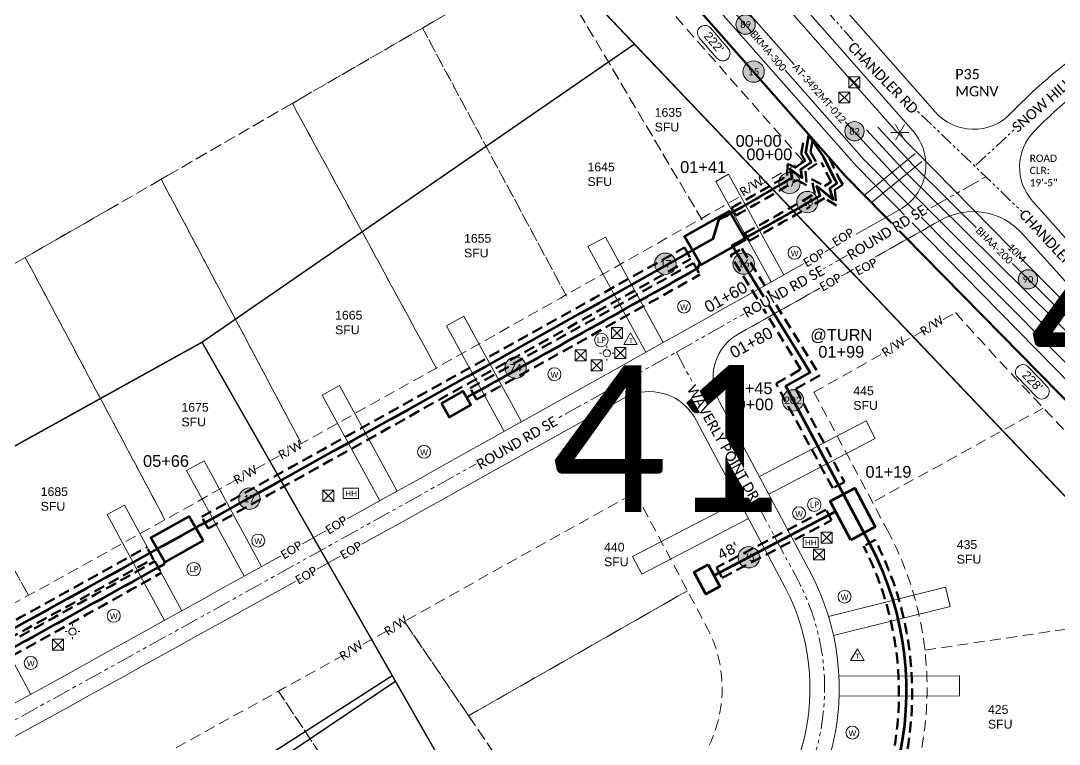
# Model space of a CAD drawing. Header units: inches. Extents: x 0 to 2372193, y 0 to 1426201.
# Drawn here: x 2366259 to 2366969, y 1423352 to 1423846 of the extents above; entities that cross this region are included whole.
import ezdxf
from ezdxf import colors
from ezdxf.entities.mleader import LeaderData, LeaderLine
from ezdxf.enums import TextEntityAlignment as Align
from ezdxf.math import Vec2, Vec3

# ---------------------------------------------------------------- set-up
doc = ezdxf.new("R2010")
doc.units = ezdxf.units.IN
doc.header["$MEASUREMENT"] = 0
doc.linetypes.add('DASHED', pattern=[0.75, 0.5, -0.25])
doc.linetypes.add('PHANTOM2', pattern=[1.25, 0.625, -0.125, 0.125, -0.125, 0.125, -0.125])
for name, color, linetype in [('845CHH', 7, 'Continuous'), ('8645CHH', 7, 'Continuous'), ('ADDRESS', 6, 'Continuous'), ('AERIAL CABLE EX', 5, 'Continuous'), ('Center Line', 1, 'PHANTOM2'), ('EOP', 6, 'Continuous'), ('EX PED', 5, 'Continuous'), ('EXIST HH', 20, 'Continuous'), ('EXIST MH', 20, 'Continuous'), ('ga_clayton', 7, 'Continuous'), ('Grouping_Boundary', 2, 'Continuous'), ('Handhole', 7, 'Continuous'), ('HYDRANT', 7, 'Continuous'), ('INNER DUCT', 7, 'Continuous'), ('INNERDUCT BUBBLE NUMBERS', 7, 'Continuous'), ('LIGHT_POST', 7, 'Continuous'), ('LINE LABELS', 7, 'Continuous'), ('Parcels', 7, 'Continuous'), ('Pedestal', 7, 'Continuous'), ('POLE INFO', 7, 'Continuous'), ('PROPOSED_BURIED', 5, 'Continuous'), ('REELS BUBBLES', 87, 'Continuous'), ('Right_of_Way', 7, 'Continuous'), ('SPAN LENGTHS', 7, 'Continuous'), ('STREET NAMES', 250, 'Continuous'), ('Water_Meter', 7, 'Continuous')]:
    doc.layers.add(name, color=color, linetype=linetype)
for name, color, linetype, lineweight in [('CenterLine', 161, 'Continuous', 0), ('DRIVEWAYS', 250, 'Continuous', 20), ('FireHydrant', 150, 'Continuous', 0), ('INNERDUCT', 4, 'Continuous', 53), ('Level 19', 7, 'DASHED', 0), ('OVERLASH', 255, 'Continuous', 0), ('Poles', 7, 'Continuous', 0), ('PROP CABLE', 1, 'Continuous', 50), ('PROPOSED_AERIAL', 1, 'Continuous', 60), ('ROAD CLEARENCE TEXT', 7, 'Continuous', 0), ('Stationing', 7, 'Continuous', 0), ('Transformer', 92, 'Continuous', 0), ('WaterMeter', 252, 'Continuous', 0)]:
    doc.layers.add(name, color=color, linetype=linetype, lineweight=lineweight)
doc.styles.add('Annotative', font='arial.ttf')
doc.styles.add('calibri', font='calibri.ttf')
doc.styles.add('Legend', font='calibri.ttf')
doc.styles.add('PROPOSED', font='calibri.ttf')
doc.styles.get("Standard").update_dxf_attribs({"font": 'arial.ttf'})
doc.styles.add('Style-Arial', font='arial.ttf')

# ---------------------------------------------------------------- blocks, each defined once
blk = doc.blocks.new('_Open90')
at = {"color": 0, "linetype": 'ByBlock', "lineweight": -2}
for p, q in [((-0.5, 0.5), (0, 0)), ((0, 0), (-1, 0)), ((0, 0), (-0.5, -0.5))]:
    blk.add_line(p, q, dxfattribs=at)
blk = doc.blocks.new('845CHH')
at = {"layer": '845CHH', "color": 1, "lineweight": 90}
blk.add_lwpolyline([(15.82571818263463, -10.29698714192114), (-14.22762900813467, -10.194298906727), (-14.31204531541078, 8.843916726521911), (15.74130187489286, 8.741228491560605)], close=True, dxfattribs=at)
blk = doc.blocks.new('8645CHH')
at = {"layer": '8645CHH', "color": 1, "lineweight": 70}
blk.add_lwpolyline([(9.142291399184614, -5.902860576286912), (-7.874294268665835, -5.84471719735302), (-7.922091850545257, 4.934961526188999), (9.094493817072362, 4.876818147487938)], close=True, dxfattribs=at)
blk = doc.blocks.new('HH')
at = {"layer": 'EXIST HH', "color": 1, "lineweight": 0}
blk.add_lwpolyline([(-5.696157515021346, 3.301187967726716), (4.746838742140481, 3.301187967726716), (4.746838742140481, -3.566200772468451), (-5.696157515021346, -3.566200772468451)], close=True, dxfattribs=at)
at = {"layer": 'EXIST HH', "color": 1}
blk.add_text('HH', height=4, dxfattribs=at).set_placement((-4.393143628733981, -2.224780506065912))
blk = doc.blocks.new('FireHydrant')
at = {"layer": 'FireHydrant'}
for points in [[(-0.001135355420410633, 1.069710540212691), (-0.001135355420410633, 1.4403430711478)], [(-1.069710540212691, -0.001135355420410633), (-1.4403430711478, -0.001135355420410633)], [(-0.001135355420410633, -1.069710540212691), (-0.001135355420410633, -1.4403430711478)], [(1.069710540212691, -0.001135355420410633), (1.4403430711478, -0.001135355420410633)]]:
    blk.add_lwpolyline(points, dxfattribs=at)
blk.add_circle((0, 0), 0.7013723271860357, dxfattribs=at)
blk = doc.blocks.new('LP')
at = {"layer": 'EXIST MH', "color": 250, "lineweight": 0}
blk.add_circle((-0.004436766351929577, 0.007668687072431624), 4.610577844354748, dxfattribs=at)
at = {"layer": 'EXIST MH', "color": 250, "insert": (0.09082722524181008, 0.0452800962375477), "char_height": 4, "width": 6.25625251846877, "attachment_point": 5, "style": 'Legend'}
blk.add_mtext('{\\fVerdana|b0|i0|c0|p34;LP}', dxfattribs=at)
blk = doc.blocks.new('EX PED')
at = {"layer": 'EX PED', "color": 5, "lineweight": 0}
blk.add_lwpolyline([(-3.764058627886698, 3.739049226394854), (3.764058627653867, 3.739049226394854), (3.764058627653867, -3.739049226394854), (-3.764058627886698, -3.739049226394854)], close=True, dxfattribs=at)
for points in [[(-3.764058627886698, 3.739049226394854), (3.764058627653867, -3.739049226394854)], [(3.764058627653867, 3.739049226394854), (-3.764058627886698, -3.739049226394854)]]:
    blk.add_lwpolyline(points, dxfattribs=at)
blk = doc.blocks.new('Transformer')
at = {"layer": 'Transformer'}
blk.add_lwpolyline([(0.001212758907725709, 1.515617351383287), (-1.313169502779207, -0.7567583975088156), (1.311956753548505, -0.758858951967261)], close=True, dxfattribs=at)
blk.add_text('T', height=0.9981110471379421, dxfattribs=at).set_placement((-0.3541652539094381, -0.4371731679314053))
blk = doc.blocks.new('WaterMeter')
at = {"layer": 'WaterMeter'}
blk.add_circle((0, 0), 1.106355665353711, dxfattribs=at)
blk.add_text('W', height=0.9981110471379421, dxfattribs=at).set_placement((-0.6556293223590313, -0.6007846532260865))
blk = doc.blocks.new('*U310')
at = {"linetype": 'Continuous', "lineweight": 0, "true_color": 0xffffff}
h = blk.add_hatch(color=7, dxfattribs=at)
h.dxf.hatch_style = 1
h.paths.add_polyline_path([(-0.1216836353353937, 0, 1), (0.1216836353353937, 0, 1)])
at = {"color": 0, "linetype": 'ByBlock', "lineweight": -2}
blk.add_circle((0, 0), 0.1216836353353937, dxfattribs=at)
at = {"color": 0, "linetype": 'ByBlock', "lineweight": -2, "style": 'PROPOSED'}
blk.add_attdef('CCFN', text='', height=0.08437499999999999, dxfattribs=at).set_placement((-4.879430193227563e-14, -4.485301019485632e-14), align=Align.MIDDLE_CENTER)
at = {"color": 0, "linetype": 'ByBlock', "lineweight": -2, "flags": 104}
blk.add_attdef('CCFA', text='', height=0.08437499999999999, dxfattribs=at).set_placement((0.2063068056513823, 0.08956686444820822), align=Align.TOP_LEFT)
blk = doc.blocks.new('ACMAP_ANN_TEMPLATE_SPANS')
at = {"color": 0, "linetype": 'ByBlock', "lineweight": -2}
for p, q in [((-8.152258758647022, 12.48579457613637), (22.73670367137532, 12.48579457613637)), ((-8.152258758647022, -4.489136403890521), (22.73670367137532, -4.489136403890521))]:
    blk.add_line(p, q, dxfattribs=at)
for centre, start, end in [((-8.152258758647022, 3.998329086122945), 90, 270), ((22.73670367137532, 3.998329086122945), 270, 90)]:
    blk.add_arc(centre, 8.48746549001349, start, end, dxfattribs=at)
at = {"color": 18, "lineweight": 50, "true_color": 0x000000, "style": 'Annotative'}
blk.add_attdef('AERIALFOOT', text='', height=10, dxfattribs=at).set_placement((6.686639764051677, 4.728349187102339), align=Align.MIDDLE_CENTER)
blk = doc.blocks.new('POLES')
at = {"layer": 'Poles'}
for points in [[(-0.9279452641875641, 1.718820345782353), (1.125573408324813, -1.843961284794444)], [(-0.9279452641875641, -1.843961284794444), (1.125573408324813, 1.714633763623507)], [(-1.95993782824056, -0.06466376078196845), (2.155472681101887, -0.06466376078196845)]]:
    blk.add_lwpolyline(points, dxfattribs=at)
blk = doc.blocks.new('*U415')
at = {"linetype": 'Continuous', "lineweight": 0}
for p, q in [((-0.04577946652725595, -5.3720832574181285), (-3.120437813747907, 0.21415328249672863)), ((0.8302888414398247, -4.889896239990558), (-2.244369505780827, 0.6963402999242996))]:
    blk.add_line(p, q, dxfattribs=at)

msp = doc.modelspace()

# ---------------------------------------------------------------- linework, layer by layer
at = {"layer": 'AERIAL CABLE EX', "lineweight": 0}
for points in [[(2366833.750524816, 1423797.479010951), (2366712.647937815, 1423935.12077506), (2366617.192065537, 1424044.155343827), (2366430.712482764, 1424254.697567386), (2366304.653474314, 1424585.677304143)], [(2366833.750524816, 1423797.479010951), (2366856.680953612, 1423771.443300752), (2367014.970035085, 1423610.47397784), (2367152.603189343, 1423473.497224849), (2367339.99497549, 1423307.159682614), (2367598.062495905, 1423276.29096958), (2367710.79722158, 1423179.864998638), (2367609.245885564, 1423064.21068411)]]:
    msp.add_lwpolyline(points, dxfattribs=at)
for points in [[(2369244.86331923, 1424580.938344989), (2369276.309411122, 1424539.850868475), (2369085.235833114, 1424318.184791914), (2368874.917108704, 1424157.69306888), (2368642.119755829, 1423962.919641799), (2368437.275266431, 1423788.467312227), (2368229.188540638, 1423627.997843814), (2367996.637042853, 1423466.928545406), (2367688.46790379, 1423390.092767945), (2367584.059642099, 1423263.50407419), (2367335.447672535, 1423297.034802345), (2367142.43961026, 1423463.609203509), (2367006.66390125, 1423601.502202592), (2366864.217122846, 1423742.386988744), (2366837.021275388, 1423771.706986036)], [(2366287.550732809, 1424556.841705128), (2366409.276855662, 1424234.689076721), (2366595.777117178, 1424024.123506109), (2366691.232830426, 1423915.089118996), (2366835.365663081, 1423751.446983734), (2366995.146878945, 1423590.390773765), (2367133.227592862, 1423452.968595621), (2367328.713620962, 1423281.661811099), (2367540.423815845, 1423252.523918), (2367556.35269664, 1423258.781904933)], [(2366284.612932554, 1424544.812569387), (2366403.18354377, 1424231.011117738), (2366590.523598241, 1424019.497390371), (2366685.972853017, 1423910.470380454), (2366804.432371548, 1423775.968019336), (2366830.15884931, 1423746.758447895), (2366989.388367793, 1423584.835059352), (2367127.764186797, 1423447.119183538), (2367325.832746059, 1423273.549295542), (2367474.847494929, 1423251.85285251), (2367626.285583008, 1423129.957191877), (2367587.916676291, 1423085.690839707)], [(2366324.208768749, 1424479.62900599), (2366415.370167555, 1424238.367035704), (2366601.030636115, 1424028.749621847), (2366696.492807834, 1423919.707857538), (2366814.938585161, 1423785.221098581), (2366859.084962615, 1423737.626638824)], [(2367584.944621392, 1423252.32059246), (2367574.197301676, 1423271.868494327), (2367337.933673814, 1423304.163717803), (2367146.827282793, 1423468.917008104), (2367011.59405673, 1423606.471476823), (2366869.246728703, 1423747.257903116), (2366844.954722103, 1423773.44725312)], [(2366859.084962615, 1423737.626638824), (2367000.905390098, 1423595.946488179), (2367137.650859714, 1423458.181879538), (2367333.205840649, 1423288.362285619), (2367556.356321019, 1423258.781497075)]]:
    msp.add_lwpolyline(points, dxfattribs=at).dxf.unprotected_set("ltscale", 0)
at = {"layer": 'Center Line', "color": 7, "linetype": 'PHANTOM2', "lineweight": 0, "ltscale": 15}
msp.add_lwpolyline([(2367077.332456684, 1423863.623986145, 0.111004799586149), (2366946.251664215, 1423779.407089315), (2366911.077042706, 1423746.835371419, 0.111004799586149)], format="xyb", dxfattribs=at)
at = {"layer": 'CenterLine', "color": 7, "linetype": 'PHANTOM2', "lineweight": 0, "ltscale": 20}
msp.add_line((2366707.174724176, 1423619.86172372), (2366918.610382691, 1423739.601994529), dxfattribs=at)
for points in [[(2365877.354132606, 1423161.182549021, -0.004417518957764681), (2365908.997097667, 1423178.732087719, 0.00265306555399029), (2366649.670639898, 1423587.809736784), (2366668.681695715, 1423598.406238238), (2366707.174724176, 1423619.86172372)], [(2366707.174724176, 1423619.86172372), (2366727.700441483, 1423581.373548491), (2366790.400899414, 1423463.860984867, -0.376799720942003), (2366740.568309343, 1423259.867652421), (2366311.664124092, 1422968.245530972), (2366311.664124093, 1422968.245530969, -0.4864491813629993), (2366244.158031378, 1422982.872386123), (2366234.087321012, 1422999.51827412, 0.01272676839763794), (2366205.56859156, 1423047.556604036)]]:
    msp.add_lwpolyline(points, format="xyb", dxfattribs=at)
at = {"layer": 'DRIVEWAYS', "color": 1, "lineweight": 0}
for points in [[(2366771.930758325, 1423667.751308149), (2366734.22886898, 1423736.265135043), (2366742.829566104, 1423741.355518159), (2366780.617783117, 1423672.627736473)], [(2366686.336503616, 1423619.776449482), (2366646.738412771, 1423691.943171906), (2366658.665528043, 1423698.412241469), (2366698.151160537, 1423626.390568764)], [(2366589.534009792, 1423565.679279768), (2366550.032220953, 1423637.898759842), (2366561.967955027, 1423644.351913478), (2366601.357479128, 1423572.277632961)], [(2366504.536183772, 1423518.318615921), (2366465.11895193, 1423590.584281746), (2366477.06223098, 1423597.023460675), (2366516.367368152, 1423524.903125633)], [(2366763.899379156, 1423534.850673555), (2366836.824194315, 1423572.921397504), (2366843.044862915, 1423560.862864347), (2366770.267478502, 1423522.901593193)], [(2366411.866763461, 1423466.831753803), (2366372.524869824, 1423539.138329061), (2366384.47484848, 1423545.56506617), (2366423.70631089, 1423473.401157164)], [(2366357.513002355, 1423436.704863545), (2366318.242029049, 1423509.050114104), (2366330.198308737, 1423515.465121175), (2366369.35748161, 1423443.265427788)], [(2366756.487489061, 1423506.23367037), (2366683.516120698, 1423468.138643109), (2366677.295452097, 1423480.197176265), (2366750.119398382, 1423518.182734471)], [(2366254.198809514, 1423379.58675248), (2366215.03112365, 1423451.987978978), (2366226.996546485, 1423458.385915842), (2366266.052594054, 1423386.130490485)], [(2366811.153058751, 1423439.425117917), (2366891.080190601, 1423459.345926125), (2366894.297431075, 1423446.16433656), (2366814.571305968, 1423426.323332575)], [(2366818.267575671, 1423398.492337253), (2366900.627826914, 1423398.764328376), (2366900.606556491, 1423385.195817503), (2366818.387653486, 1423384.953138965)]]:
    msp.add_lwpolyline(points, dxfattribs=at)
at = {"layer": 'EOP', "color": 6, "lineweight": 0}
for points in [[(2367080.761122464, 1423854.230145026, 0.1128158635502886), (2366951.642187287, 1423770.61963346, 0.3930615111797351), (2366950.572455193, 1423722.967076087, 0.04606635698877538), (2367439.205243625, 1423265.790217857, 0.2542635008549137), (2367481.629865301, 1423258.85187946, 0.06061275481896138), (2367989.228090202, 1423508.410513779, 0.03618328636450572), (2368607.239913402, 1423984.185717989, -0.03339456166124468), (2369285.297724941, 1424505.687359045, 0.00963133156054198), (2369891.133682781, 1424904.843646406, -0.2725111990096105), (2370504.389328023, 1424946.700085002, 0.115543282030815), (2370797.687891034, 1424866.879055817, 0.0698490054499848), (2371123.135219632, 1424899.802394524, 0.04788185085256692), (2371877.531970148, 1425167.556386855, 0.4101342086828972), (2372075.086891848, 1425715.523584902), (2371961.587949994, 1425943.889987807, -0.1651819427377438), (2371929.956389661, 1426188.895521306, 0.1651819427377438)], [(2365722.717212508, 1423424.317374031, -0.1338479844058697), (2365799.240246918, 1423338.529463792), (2365869.903357132, 1423198.211044233, 0.4239142193349091), (2365904.207032944, 1423187.510201409, 0.003285838562533772), (2366859.850518978, 1423717.167961282, 0.4769634737449728), (2366868.948407972, 1423770.801140255), (2366640.684642666, 1424029.976810071, 0.02478465099375447), (2366153.369856728, 1424550.384082445, -0.003976798735855301), (2365970.825741299, 1424737.131490834, 0.5238787992780357), (2365930.247118823, 1424730.56619467, -0.1275002186458132), (2365352.200275657, 1424042.738057453, -0.1221411571249169)], [(2367065.839023351, 1423869.965897205, 0.1085482940065606), (2366935.592347714, 1423782.791013887, -0.4390395783110594), (2366884.07168749, 1423783.889929304), (2366655.81933092, 1424043.052645393, 0.01462723291251274), (2366373.611930178, 1424356.947306607, -0.4097788622830575), (2366374.525407694, 1424413.077871569, -0.1744713333122913), (2366826.648190807, 1424621.111180642), (2367123.852505585, 1424643.363647322)], [(2366232.085817968, 1422953.199578536, 1.139989015185178), (2366306.708854602, 1422937.056987472, -0.2265822069845539), (2366321.910824367, 1422963.119950387), (2366746.194162597, 1423251.599256317, 0.3771872490479436), (2366799.242095639, 1423468.533718286), (2366736.66552853, 1423585.952179991, -0.4247229453583224), (2366750.578574199, 1423632.840940985, 0.0004736359639227917), (2366887.912914391, 1423710.015779313, -0.352019024585626), (2366943.5334986, 1423700.80979207, 0.04128065352339675), (2367381.386662994, 1423285.935426674, -0.592381078101602), (2367370.713584765, 1423225.47984534, 0.06136996307432209), (2366940.227856072, 1423018.039960071), (2366444.392789477, 1422683.164766683, 0.09522824163788947), (2366255.601744117, 1422489.163202264)], [(2365882.168234642, 1423152.708958047, 0.002652575865129747), (2366654.549791105, 1423579.080825999), (2366671.28531828, 1423588.438103235, -0.06469171897955213), (2366679.658958548, 1423591.78866045, -0.3530774447013815), (2366720.883385834, 1423573.041090855), (2366781.592128329, 1423459.127409024, -0.3765638681177432), (2366734.836675141, 1423268.062119966), (2366306.041468558, 1422976.515098357, -0.009354015915411318), (2366304.945028748, 1422975.799226216, -0.4187966745864986), (2366256.416139732, 1422987.341326679)]]:
    msp.add_lwpolyline(points, format="xyb", dxfattribs=at)
at = {"layer": 'Grouping_Boundary', "const_width": 1}
for points in [[(2366513.088665933, 1423398.948238126), (2365823.076461453, 1422956.084398656), (2365656.922732955, 1423224.194560894), (2366383.101067821, 1423626.628527458)], [(2366719.474741308, 1423037.451895106), (2366300.676898403, 1422768.351392292), (2366146.831705647, 1422790.451647411), (2365970.999855012, 1423028.687334066), (2366515.287561318, 1423395.096754256)]]:
    msp.add_lwpolyline(points, close=True, dxfattribs=at)
at = {"layer": 'INNERDUCT'}
for points in [[(2366563.960089765, 1423588.851411409, 0.0005023227259776529), (2366721.970862055, 1423677.219243657), (2366723.266848747, 1423680.328155652)], [(2366188.86386712, 1423382.038714529, 0.000578034930189849), (2366357.022617992, 1423474.956279035), (2366357.684042512, 1423476.435394921)]]:
    msp.add_lwpolyline(points, format="xyb", dxfattribs=at)
msp.add_lwpolyline([(2366732.900203083, 1423467.297485898), (2366815.971271195, 1423511.104109401)], dxfattribs=at)
at = {"layer": 'Level 19', "color": 2, "lineweight": 50, "ltscale": 15}
for points in [[(2366800.162498712, 1423763.941395691), (2366798.774894189, 1423756.458448358), (2366803.253311309, 1423748.727566874), (2366795.500172345, 1423743.475740374), (2366796.141291733, 1423733.808141966), (2366789.622543177, 1423737.389038707, -0.00928231817467025), (2366747.836036244, 1423713.173631799), (2366744.924543242, 1423718.419888417, 0.00848966610550129), (2366783.001902957, 1423740.405277692), (2366783.112835178, 1423748.416815828), (2366789.081922542, 1423745.680134048), (2366788.983543383, 1423746.308460167), (2366795.258397378, 1423750.558924998), (2366792.470921071, 1423755.370814642), (2366794.263071316, 1423765.03535931)], [(2366811.712786255, 1423751.970664888), (2366818.3082788, 1423738.733079823), (2366820.845027778, 1423734.257193672), (2366815.441033295, 1423730.625180063), (2366816.585968921, 1423720.041532836), (2366808.367955997, 1423724.999259386), (2366796.583493407, 1423718.014014179, -0.0001157735020125287), (2366756.984605455, 1423695.773676766), (2366754.047665852, 1423701.005730451, 0.0001155968008343924), (2366793.58370429, 1423723.210750655), (2366801.714590827, 1423728.030337106), (2366799.532435334, 1423738.037744129), (2366808.459621255, 1423733.162217149), (2366812.895119308, 1423736.143306294), (2366806.353513787, 1423749.239404929)]]:
    msp.add_lwpolyline(points, format="xyb", dxfattribs=at)
for points in [[(2366717.182944637, 1423683.477467376, -0.001136660737642634), (2366387.251339819, 1423499.491018937), (2366382.88585759, 1423507.361378833, 0.001136660737643653), (2366712.781723952, 1423691.327897713)], [(2366723.274568591, 1423672.791207209, -0.0007178890595184458), (2366570.63037545, 1423587.466940533), (2366566.245684959, 1423595.326615418, 0.0007179099619925345), (2366718.873488228, 1423680.641716214)], [(2366345.459217305, 1423486.614405827, -0.001187720941202938), (2365999.756012943, 1423296.166519456), (2366004.079989744, 1423288.273280285, 0.001187720941201487), (2366349.820645011, 1423478.741798359)], [(2366835.056307728, 1423487.444464513, -0.1737669379327723), (2366854.237015125, 1423340.092967557), (2366862.978949113, 1423337.953203517, 0.174169594232175), (2366843.014033551, 1423491.648706394), (2366842.998793018, 1423491.677303681)], [(2366189.605542656, 1423387.585491623, 0.002023972320726999), (2366350.907273859, 1423477.019319838), (2366355.268419478, 1423469.146556099, -0.002023813260684294), (2366193.949483118, 1423379.703221565)]]:
    msp.add_lwpolyline(points, format="xyb", close=True, dxfattribs=at)
for points in [[(2366751.906911538, 1423690.598237519), (2366805.095877824, 1423603.886708321), (2366788.769480749, 1423594.77120681), (2366821.965797426, 1423531.143546421), (2366814.023312137, 1423526.910707253), (2366775.322925464, 1423598.351943278), (2366792.211590615, 1423608.031824097), (2366744.25186342, 1423685.865348516)], [(2366809.403273289, 1423512.192389162), (2366734.65387937, 1423472.774109961), (2366738.410063684, 1423465.651208947), (2366813.159457603, 1423505.069488149)]]:
    msp.add_lwpolyline(points, close=True, dxfattribs=at)
at = {"layer": 'Parcels', "color": 255, "linetype": 'DASHED', "lineweight": 0, "ltscale": 15}
for points in [[(2366653.010660717, 1423910.071260253), (2366626.25029889, 1423894.624542444), (2366618.122992139, 1423889.913877879), (2366608.99960549, 1423884.624958079), (2366541.003489632, 1423845.368832389), (2366533.72593599, 1423841.166785614), (2366451.751205102, 1423793.74897518), (2366444.814786796, 1423789.736448026), (2366359.496577111, 1423740.38112999), (2366355.199329779, 1423737.894456188), (2366318.749857524, 1423716.874525959), (2366267.495817265, 1423687.506917302), (2366262.374379933, 1423684.571566824), (2366174.503384962, 1423634.366495655), (2366167.056585894, 1423630.112441176), (2366077.999991402, 1423579.125491375), (2366070.712741408, 1423574.96663743), (2366053.24960973, 1423564.999668084), (2366050.249910719, 1423563.375088227), (2366042.723777846, 1423559.012610873), (2365969.251867023, 1423688.479197052), (2366230.250362582, 1423837.749261929), (2366429.000035116, 1423949.374558679), (2366524.681589888, 1424057.587802812)], [(2366724.771645749, 1423710.08993012), (2366618.122992139, 1423889.913877879), (2366626.25029889, 1423894.624542444), (2366653.010660717, 1423910.071260253)], [(2366632.106609701, 1423658.187840139), (2366533.72593599, 1423841.166785614), (2366541.003489632, 1423845.368832389), (2366608.99960549, 1423884.624958079), (2366618.122992139, 1423889.913877879), (2366724.771645749, 1423710.08993012)], [(2366543.337080271, 1423608.613456219), (2366444.814786796, 1423789.736448026), (2366451.751205102, 1423793.74897518), (2366533.72593599, 1423841.166785614), (2366632.106609701, 1423658.187840139)], [(2366451.096041178, 1423557.251213021), (2366355.199329779, 1423737.894456188), (2366359.496577111, 1423740.38112999), (2366444.814786796, 1423789.736448026), (2366543.337080271, 1423608.613456219)], [(2366357.764835977, 1423505.438082792), (2366262.374379933, 1423684.571566824), (2366267.495817265, 1423687.506917302), (2366318.749857524, 1423716.874525959), (2366355.199329779, 1423737.894456188), (2366451.096041178, 1423557.251213021)], [(2366264.47473016, 1423453.804394595), (2366167.056585894, 1423630.112441176), (2366174.503384962, 1423634.366495655), (2366262.374379933, 1423684.571566824), (2366357.764835977, 1423505.438082792)], [(2366169.157269006, 1423401.210002747), (2366070.712741408, 1423574.96663743), (2366077.999991402, 1423579.125491375), (2366167.056585894, 1423630.112441176), (2366264.47473016, 1423453.804394595)], [(2366957.919104647, 1423581.687068626), (2366841.230398532, 1423517.320953932)], [(2366714.786729552, 1423456.906889281), (2366565.210875534, 1423371.585634142), (2366521.212845132, 1423436.051709376)], [(2366633.326433072, 1423271.598323772), (2366565.210875534, 1423371.585634142), (2366714.786729552, 1423456.906889281)], [(2366876.975489752, 1423416.347609554), (2367090.446564351, 1423448.105895866)], [(2366521.272780376, 1423436.085035305), (2366565.210875534, 1423371.585634142), (2366633.326433072, 1423271.598323772)], [(2366435.353062452, 1423388.377256497), (2366550.148502762, 1423215.043871966)], [(2366550.148502762, 1423215.043871966), (2366435.353062452, 1423388.377256497)]]:
    msp.add_lwpolyline(points, dxfattribs=at)
at = {"layer": 'PROPOSED_AERIAL', "color": 5, "lineweight": 50}
msp.add_lwpolyline([(2366799.100745011, 1423766.891603748), (2366678.458599576, 1423903.872182536), (2366583.018571188, 1424012.888653603), (2366394.478812494, 1424225.756890621), (2366278.494720671, 1424532.713024261), (2366212.441131572, 1424462.788048703), (2366132.415957851, 1424368.704120483), (2366017.867599668, 1424242.134822988), (2365761.334855296, 1423963.806733557)], dxfattribs=at)
at = {"layer": 'PROPOSED_BURIED', "color": 10, "lineweight": 60, "ltscale": 6}
for points in [[(2365910.265814793, 1423116.761142949), (2365953.796842546, 1423140.512490283), (2365901.082108787, 1423237.058628707, 0.002859068309502544), (2366732.396288778, 1423697.150780616), (2366736.198092875, 1423710.205443388, 0.01112461239766358), (2366786.312525055, 1423738.895436477), (2366785.279383665, 1423744.785674887), (2366793.18967837, 1423738.838578473), (2366792.241857864, 1423744.892100271), (2366799.255854343, 1423749.643245936), (2366795.62290763, 1423755.9146315), (2366797.8118344, 1423768.355070109)], [(2366127.633085951, 1423027.522099429, 0.1334877287002291), (2366147.224317001, 1422988.837436898, -0.05198534533152091), (2366153.335822996, 1422980.460884539), (2366183.897343365, 1422927.872105497, -0.06383269615980224), (2366188.836336216, 1422916.155845438, 0.812438539832255), (2366351.955039451, 1422926.808805229), (2366378.303928014, 1422944.723977473), (2366772.659002792, 1423212.854417704, 0.3778412833452615), (2366839.979717376, 1423487.86624125), (2366781.995702309, 1423596.667253629), (2366798.681229985, 1423606.041433008), (2366745.281272066, 1423692.60872494, -0.0004049181068052845), (2366795.08359862, 1423720.612382282), (2366805.356422969, 1423726.70160328), (2366803.070396842, 1423733.246555249), (2366814.216242354, 1423724.070348772), (2366811.950327275, 1423731.893698606), (2366816.864384544, 1423735.196426419), (2366815.658827355, 1423737.323533506), (2366807.663248046, 1423753.371088477), (2366797.8118344, 1423768.355070109)]]:
    msp.add_lwpolyline(points, format="xyb", dxfattribs=at)
at = {"layer": 'Right_of_Way', "color": 3, "linetype": 'DASHED', "lineweight": 0, "ltscale": 15}
for points in [[(2365810.596871119, 1423427.486575016, -0.06771837167542098), (2365852.882575285, 1423365.409102284), (2365907.217670458, 1423257.513841826, 0.004525727663818962), (2366793.592609022, 1423750.451442508), (2366587.711850574, 1423984.212956963, 0.02483268995886816), (2366104.201990189, 1424500.554169965, -0.003661171710304381), (2365935.312532696, 1424673.099633949, -0.1183861254082634), (2365382.332293885, 1424027.438855453)], [(2365204.674840011, 1422800.715809229, 0.1333553927290374), (2365548.120456809, 1422886.631877497), (2365911.743905984, 1423100.495606101, 0.002633098973139864), (2366679.018992803, 1423524.021351159), (2366728.493269312, 1423431.187983814, -0.3746579250219883), (2366700.725791257, 1423317.424587302), (2366305.261472246, 1423048.539948224, 1.434997222645992), (2366135.144223865, 1422980.467894292, -0.05198534533025079), (2366139.422278061, 1422974.604307641), (2366169.983798429, 1422922.015528599, -0.06383269615962274), (2366173.441093426, 1422913.814146558, 0.7839564800217814), (2366364.662831241, 1422919.632767178), (2366780.216059225, 1423202.176284645, 0.3780152111604096), (2366852.29765567, 1423496.554389569), (2366801.188358012, 1423592.455705141), (2366897.936170667, 1423646.810075465, 0.03720513684697434), (2367298.136840016, 1423263.413956125, 0.05440644456298317), (2366907.198841582, 1423068.135151675), (2366410.443279966, 1422732.638277875, 0.09525794582235746), (2366205.68071149, 1422522.450100668), (2365762.100672931, 1421865.692429435, -0.1039486755245313)]]:
    msp.add_lwpolyline(points, format="xyb", dxfattribs=at)

# ---------------------------------------------------------------- block references
at = {"layer": '845CHH', "color": 1, "lineweight": 50, "xscale": 1.175755899678097, "yscale": 1.175755899678097, "zscale": 1.175755899678097, "rotation": 29.53682331704064}
msp.add_blockref('845CHH', (2366732.47226593, 1423698.056317582), dxfattribs=at)
at = {"layer": '845CHH', "color": 1, "lineweight": 50}
for p, rotation in [((2366827.992855293, 1423510.266349121), 298.0002061507433), ((2366365.037020936, 1423492.31880972), 29.53682331704064)]:
    msp.add_blockref('845CHH', p, dxfattribs=dict(at, rotation=rotation))
at = {"layer": '8645CHH', "color": 1, "lineweight": 50}
for p, rotation in [((2366557.498861974, 1423584.222295946), 209.7897923739693), ((2366728.024205035, 1423463.961621227), 118.2171084511787)]:
    msp.add_blockref('8645CHH', p, dxfattribs=dict(at, rotation=rotation))
at = {"layer": 'ga_clayton', "xscale": 3, "yscale": 3, "zscale": 3}
msp.add_blockref('POLES', (2366859.627762066, 1423770.069605147), dxfattribs=at)
at = {"layer": 'Handhole', "lineweight": 35}
for p in [(2366485.332629178, 1423523.557281598), (2366799.417369588, 1423490.092103309)]:
    msp.add_blockref('HH', p, dxfattribs=at)
at = {"layer": 'HYDRANT', "lineweight": 35, "xscale": 3.5, "yscale": 3.5, "zscale": 3.5}
for p in [(2366659.681694508, 1423619.106038786), (2366294.649007522, 1423429.003093431)]:
    msp.add_blockref('FireHydrant', p, dxfattribs=at)
at = {"layer": 'INNERDUCT BUBBLE NUMBERS', "color": 250, "lineweight": 0, "xscale": 60, "yscale": 60, "zscale": 60}
for p, values in [((2366597.362732408, 1423609.171207847), {'CCFN': '74'}), ((2366756.701499947, 1423479.790501657), {'CCFN': '75'})]:
    msp.add_blockref('*U310', p, dxfattribs=at).add_auto_attribs(values)
at = {"layer": 'LIGHT_POST', "lineweight": 35}
for p in [(2366655.89138941, 1423628.14846352), (2366801.409980877, 1423515.688833878, 5), (2366377.456604808, 1423471.597994547)]:
    msp.add_blockref('LP', p, dxfattribs=at)
at = {"layer": 'OVERLASH', "color": 18, "true_color": 0x000000, "xscale": 6.997610170159892, "yscale": 6.997610170159892, "zscale": 6.997610170159892, "rotation": 100.4504449614236}
msp.add_blockref('*U415', (2366837.871497174, 1423743.595000764), dxfattribs=at)
at = {"layer": 'Pedestal', "lineweight": 35}
for p in [(2366828.807395477, 1423804.025576482), (2366821.856018558, 1423793.737641582), (2366666.631855609, 1423632.961044207), (2366641.716203415, 1423617.72570805), (2366668.961429866, 1423619.235039129), (2366652.70186101, 1423610.916570414), (2366469.416275182, 1423521.898546148), (2366809.995091186, 1423493.228781582), (2366804.690147045, 1423481.667809644), (2366284.810339817, 1423420.195385409)]:
    msp.add_blockref('EX PED', p, dxfattribs=at)
at = {"layer": 'REELS BUBBLES', "color": 250, "lineweight": 0, "xscale": 60, "yscale": 60, "zscale": 60}
for p, values in [((2366784.489839228, 1423735.2901822), {'CCFN': '17'}), ((2366796.716200832, 1423722.285902049), {'CCFN': '16'}), ((2366699.73434986, 1423680.184360751), {'CCFN': '17'}), ((2366786.832926662, 1423586.918370672), {'CCFN': '202'})]:
    msp.add_blockref('*U310', p, dxfattribs=at).add_auto_attribs(values)
at = {"layer": 'SPAN LENGTHS', "lineweight": 0}
ref = msp.add_blockref('ACMAP_ANN_TEMPLATE_SPANS', (2366728.103847482, 1423832.614283037), dxfattribs=dict(at, xscale=0.6, yscale=0.6, zscale=0.6, rotation=310.5564003188609))
ref.add_attrib('AERIALFOOT', "222'", dxfattribs={"layer": 'PROP CABLE', "height": 5.999999999999994, "rotation": 310.5564003367902, "style": 'Annotative'}).set_placement((2366732.867888582, 1423831.410725867), align=Align.MIDDLE_CENTER)
ref = msp.add_blockref('ACMAP_ANN_TEMPLATE_SPANS', (2366945.640813692, 1423601.034783645), dxfattribs=dict(at, xscale=0.6, yscale=0.6, zscale=0.6, rotation=314.2232431786938))
ref.add_attrib('AERIALFOOT', "228'", dxfattribs={"layer": 'PROP CABLE', "height": 5.999999999999994, "rotation": 314.2232431907198, "style": 'Annotative'}).set_placement((2366950.472075089, 1423600.13837371), align=Align.MIDDLE_CENTER)
at = {"layer": 'Transformer', "lineweight": 35, "xscale": 3.5, "yscale": 3.5, "zscale": 3.5}
for p in [(2366675.922199935, 1423627.627916309), (2366830.861221938, 1423411.983550466)]:
    msp.add_blockref('Transformer', p, dxfattribs=at)
at = {"layer": 'Water_Meter', "color": 5, "lineweight": 35, "xscale": 4, "yscale": 4}
for p in [(2366787.99835611, 1423687.670484643, 5), (2366712.423239605, 1423650.907181045, 5), (2366623.892901619, 1423604.784064195, 5), (2366534.796159121, 1423551.789384597, 5), (2366791.028260007, 1423509.82840915, 10), (2366421.519292993, 1423491.188715964, 5), (2366822.08857129, 1423452.891646301, 5), (2366322.814559886, 1423439.806240894, 5), (2366266.100381419, 1423407.635017474, 5), (2366827.475823936, 1423360.034043029, 5)]:
    msp.add_blockref('WaterMeter', p, dxfattribs=at)

# ---------------------------------------------------------------- texts
at = {"layer": 'ADDRESS', "color": 1, "lineweight": 35, "char_height": 6, "attachment_point": 1}
for s, insert in [('1635\\PSFU', (2366692.362707273, 1423786.558948939)), ('1645\\PSFU', (2366646.484650006, 1423749.300373518)), ('1655\\PSFU', (2366562.126958007, 1423700.572296408)), ('1665\\PSFU', (2366474.020226356, 1423648.095786723)), ('445\\PSFU', (2366828.118223369, 1423596.480183558)), ('1675\\PSFU', (2366369.036633742, 1423585.172003956)), ('1685\\PSFU', (2366272.899102127, 1423527.598818341)), ('440\\PSFU', (2366657.796984601, 1423489.694993766)), ('435\\PSFU', (2366898.781709603, 1423491.46635627)), ('425\\PSFU', (2366920.072814965, 1423378.782967902))]:
    msp.add_mtext(s, dxfattribs=dict(at, insert=insert))
at = {"layer": 'Grouping_Boundary', "style": 'PROPOSED'}
for s, p in [('40', (2366948.011389235, 1423597.190465589)), ('41', (2366621.41935575, 1423510.739228238))]:
    msp.add_text(s, height=100, dxfattribs=at).set_placement(p)
at = {"layer": 'INNER DUCT', "insert": (2366742.579960591, 1423484.239034864), "char_height": 7, "width": 12.10835460040295, "attachment_point": 5, "rotation": 27.6237918358815, "style": 'Legend'}
msp.add_mtext("\\pxqc;{\\fVerdana|b0|i0|c0|p34;48'}", dxfattribs=at)
at = {"layer": 'POLE INFO', "insert": (2366897.789242173, 1423813.185802381), "char_height": 7, "width": 0.2964769230769231, "attachment_point": 1, "style": 'calibri'}
msp.add_mtext('P35\\PMGNV', dxfattribs=at)
at = {"layer": 'ROAD CLEARENCE TEXT', "lineweight": 50, "insert": (2366948.591646587, 1423754.763564821), "char_height": 5, "attachment_point": 1, "style": 'PROPOSED'}
msp.add_mtext_dynamic_manual_height_columns('ROAD CLR:\\P19\'-5"', width=26.23384615384615, gutter_width=50, heights=[0], dxfattribs=at)
at = {"layer": 'Stationing', "color": 7, "lineweight": 35, "style": 'Style-Arial'}
for s, rotation, p in [('00+00', 1.469376903471962e-09, (2366763.367469241, 1423764.118924087)), ('00+00', 1.469376903471962e-09, (2366770.694374568, 1423754.922109852)), ('01+41', 1.469376903471962e-09, (2366725.482967456, 1423746.241340669)), ('01+60', 29.07318107405893, (2366740.947570648, 1423657.569290957)), ('01+80', 29.07318107405893, (2366758.32977375, 1423626.410136209)), ('@TURN', 1.469376903471962e-09, (2366819.857187412, 1423631.649297461)), ('01+99', 1.469376903471962e-09, (2366819.857187412, 1423620.068019577)), ('02+45', 1.469376903471962e-09, (2366757.214615085, 1423595.20505209)), ('00+00', 1.469376903471962e-09, (2366757.766400198, 1423584.175261752)), ('05+66', 1.469376903471962e-09, (2366358.505404417, 1423545.53758343)), ('01+19', 1.469376903471962e-09, (2366852.09786765, 1423538.099213559))]:
    e = msp.add_text(s, height=8, rotation=rotation, dxfattribs=at)
    e.set_placement(p, align=Align.MIDDLE_CENTER)
    e.dxf.unprotected_set("ltscale", 0)

# ---------------------------------------------------------------- leaders
at = {"layer": 'ga_clayton'}
ml = msp.add_multileader_mtext('Standard', dxfattribs=at)
ml.set_content('\\pxt10;NOTE: 749-772 UNITS COUNTS FOR\\P\\ptz;ENERGIZED EXISTING FBT FOR \\PADDRESS 748 (51995432)', color=256)
ml.set_leader_properties(color=256, linetype='ByLayer', lineweight=30)
ml.set_arrow_properties(name='OPEN90')
ml.build(insert=Vec2(0, 0))
ml.multileader.update_dxf_attribs({"leader_type": 2, "dogleg_length": 0.36, "arrow_head_size": 22.59151779201679, "scale": 5})
ctx = ml.context
ctx.base_point, ctx.scale, ctx.char_height, ctx.arrow_head_size, ctx.landing_gap_size, ctx.plane_origin = Vec3(2370638.161570946, 1425758.302010765), 5, 5.27756665538874, 22.59151779201679, 0.2033236601281511, Vec3(2370621.979691919, 1425682.476317222)
notes = []
notes.append((ctx, [(0, (0, 0, 0), (0, 0), (1, 0), 1, [])]))
ctx.mtext.insert, ctx.mtext.width, ctx.mtext.defined_height, ctx.mtext.flow_direction = Vec3(2370638.364894606, 1425760.940794093), 154.0654565542761, 53.21794287361794, 5
ml = msp.add_multileader_mtext('Standard', dxfattribs=at)
ml.set_content('\\pxt10;NOTE: 773-778 UNITS COUNTS FOR\\P\\ptz;ENERGIZED EXISTING FBT FOR \\PADDRESS 788 (51991809)', color=256)
ml.set_leader_properties(color=256, linetype='ByLayer', lineweight=30)
ml.set_arrow_properties(name='OPEN90')
ml.build(insert=Vec2(0, 0))
ml.multileader.update_dxf_attribs({"leader_type": 2, "dogleg_length": 0.36, "arrow_head_size": 22.59151779201679, "scale": 5})
ctx = ml.context
ctx.base_point, ctx.scale, ctx.char_height, ctx.arrow_head_size, ctx.landing_gap_size, ctx.plane_origin = Vec3(2370772.512260136, 1425436.280136953), 5, 5.27756665538874, 22.59151779201679, 0.2033236601281511, Vec3(2370756.330381109, 1425360.454443411)
notes.append((ctx, [(0, (0, 0, 0), (0, 0), (1, 0), 1, [])]))
ctx.mtext.insert, ctx.mtext.width, ctx.mtext.defined_height, ctx.mtext.flow_direction = Vec3(2370772.715583796, 1425438.918920281), 154.0654565542761, 53.21794287361794, 5
for ctx, leaders in notes:
    for number, flags, end, landing, length, lines in leaders:
        leader = LeaderData()
        leader.index, (leader.has_last_leader_line, leader.has_dogleg_vector, leader.attachment_direction) = number, flags
        leader.last_leader_point, leader.dogleg_vector, leader.dogleg_length = Vec3(end), Vec3(landing), length
        for number, points, colour, breaks in lines:
            line = LeaderLine()
            line.index, line.vertices, line.color, line.breaks = number, Vec3.list(points), colors.encode_raw_color(colour), breaks
            leader.lines.append(line)
        ctx.leaders.append(leader)

# ---------------------------------------------------------------- next in the draw order: texts
at = {"layer": 'AERIAL CABLE EX', "attachment_point": 5, "style": 'Legend', "bg_fill": 3, "box_fill_scale": 1.1, "bg_fill_color": 256, "bg_fill_transparency": 0}
for s, insert, char_height, width, rotation in [('\\pxqc;BKMA-300', (2366770.017943487, 1423825.634224539), 4.999999999999997, 33.83461538461536, 310.47791132885254), ('\\pxqc;BHAA-200', (2366924.456541178, 1423692.653490779), 4.999999999999996, 33.83461538461535, 315.0300315161551)]:
    msp.add_mtext(s, dxfattribs=dict(at, insert=insert, char_height=char_height, width=width, rotation=rotation))

# ---------------------------------------------------------------- next in the draw order: block references
at = {"layer": 'REELS BUBBLES', "color": 250, "lineweight": 0}
for p, xscale, yscale, zscale, values in [((2366754.497029511, 1423843.54280992), 54.17900581686615, 54.17900581686615, 54.17900581686615, {'CCFN': '89'}), ((2366759.945602362, 1423811.416630179), 60, 60, 60, {'CCFN': '15'})]:
    msp.add_blockref('*U310', p, dxfattribs=dict(at, xscale=xscale, yscale=yscale, zscale=zscale)).add_auto_attribs(values)

# ---------------------------------------------------------------- next in the draw order: texts
at = {"layer": 'AERIAL CABLE EX', "insert": (2366804.928025185, 1423796.587377709), "char_height": 4.999999999999999, "width": 51.2576923076923, "attachment_point": 5, "rotation": 311.16616573563795, "style": 'Legend', "bg_fill": 3, "box_fill_scale": 1.1, "bg_fill_color": 256, "bg_fill_transparency": 0}
msp.add_mtext('\\pxqc;AT-3492MT-012', dxfattribs=at)

# ---------------------------------------------------------------- next in the draw order: linework, layer by layer
at = {"layer": 'Center Line', "color": 7, "linetype": 'PHANTOM2', "lineweight": 0, "ltscale": 15}
msp.add_lwpolyline([(2364865.327252953, 1425618.809155965), (2365422.549887188, 1425257.125673887, -0.06236948569416698), (2365841.644728798, 1424887.553451068, 0.00294973293398323), (2365977.310427232, 1424744.793090273, -0.007325777559576888), (2365978.032198759, 1424744.064525588, 0.003975263500179869), (2366160.394124071, 1424557.502356513, -0.02477784123170959), (2366648.252008627, 1424036.514702942), (2366861.214217115, 1423794.712755285), (2366944.524760636, 1423714.719477228, 0.04486736968027387), (2367420.992742454, 1423267.309014277, -0.0458785141284366), (2367495.787333114, 1423203.950044669, 0.03378984826524131)], format="xyb", dxfattribs=at)
msp.add_lwpolyline([(2364865.327252953, 1425618.809155965), (2365422.549887188, 1425257.125673887, -0.06236948569416698), (2365841.644728798, 1424887.553451068, 0.00294973293398323), (2365977.310427232, 1424744.793090273, -0.007325777559576888), (2365978.032198759, 1424744.064525588, 0.003975263500179869), (2366160.394124071, 1424557.502356513, -0.02477784123170959), (2366648.252008627, 1424036.514702942), (2366861.214217115, 1423794.712755285), (2366944.524760636, 1423714.719477228, 0.04486736968027387), (2367420.992742454, 1423267.309014277, -0.0458785141284366), (2367495.787333114, 1423203.950044669, 0.03378984826524131)], format="xyb", dxfattribs=at)
at = {"layer": 'Grouping_Boundary', "const_width": 1}
for points in [[(2367301.59056396, 1423535.713472697), (2367087.071731585, 1423401.45148268), (2366522.263692356, 1423994.258646477), (2366715.042998597, 1424151.717661492)], [(2366678.51833387, 1423830.201514869), (2367087.071731585, 1423401.45148268), (2367121.620118815, 1423271.947786896), (2366719.474741308, 1423037.451895106), (2366383.101067821, 1423626.628527458)]]:
    msp.add_lwpolyline(points, close=True, dxfattribs=at)

# ---------------------------------------------------------------- next in the draw order: block references
at = {"layer": 'REELS BUBBLES', "color": 250, "lineweight": 0, "xscale": 54.17900581686615, "yscale": 54.17900581686615, "zscale": 54.17900581686615}
msp.add_blockref('*U310', (2366828.918434223, 1423770.675328704), dxfattribs=at).add_auto_attribs({'CCFN': '82'})

# ---------------------------------------------------------------- next in the draw order: texts
at = {"color": 7, "insert": (2366939.781197364, 1423687.640964255), "char_height": 4.999999999999992, "attachment_point": 5, "rotation": 314.8171917581358, "style": 'Legend', "bg_fill": 3, "box_fill_scale": 1, "bg_fill_color": 256, "bg_fill_transparency": 0}
msp.add_mtext_dynamic_manual_height_columns('10M', width=6.069230769230761, gutter_width=0.9999999999999979, heights=[6.666666666776071], dxfattribs=at)
at = {"layer": 'LINE LABELS', "attachment_point": 5, "style": 'Legend', "bg_fill": 3, "box_fill_scale": 1.1, "bg_fill_color": 256, "bg_fill_transparency": 0}
for s, insert, char_height, width, rotation in [('\\pxqc;R/W', (2366758.582704036, 1423732.851061942), 5.999999999999994, 11.31076923076922, 31.141684695506665), ('\\pxqc;R/W', (2366443.492789045, 1423553.024370275), 5.999999999999994, 11.31076923076922, 28.855345134713495), ('\\pxqc;R/W', (2366412.869707018, 1423536.010764085), 5.999999999999994, 11.31076923076922, 28.855345134713495), ('\\pxqc;EOP', (2366474.893408128, 1423501.832350247), 5.999999999999984, 15.51877888431769, 31.69625904654732), ('\\pxqc;EOP', (2366444.270840249, 1423484.817782643), 5.999999999999984, 15.51877888431769, 31.69625904654732), ('\\pxqc;R/W', (2366515.715136769, 1423432.995081162), 5.999999999999994, 11.31076923076922, 33.18171976213237), ('\\pxqc;R/W', (2366485.093015715, 1423415.979678068), 5.999999999999994, 11.31076923076922, 33.18171976213237)]:
    msp.add_mtext(s, dxfattribs=dict(at, insert=insert, char_height=char_height, width=width, rotation=rotation))
at = {"layer": 'STREET NAMES', "color": 6, "char_height": 7, "attachment_point": 5, "style": 'Legend', "bg_fill": 3, "box_fill_scale": 1, "bg_fill_color": 256, "bg_fill_transparency": 0}
for s, width, gutter_width, insert, rotation in [('{\\C7;CHANDLER RD}', 63.87769230769231, 33.59784488361218, (2366848.473900393, 1423807.114081905), 314.1866753641016), ('{\\C7;WAVERLY POINT DR}', 89.51384615384615, 33.59784488361218, (2366739.13475499, 1423557.972100213), 299.7815727325704), ('{\\C7;ROUND RD SE}', 61.96615384615384, 33.59784488361217, (2366598.24148404, 1423557.948167776), 30.13420833154133)]:
    msp.add_mtext_dynamic_manual_height_columns(s, width=width, gutter_width=gutter_width, heights=[0], dxfattribs=dict(at, insert=insert, rotation=rotation))

# ---------------------------------------------------------------- next in the draw order: linework, layer by layer
at = {"layer": 'PROPOSED_AERIAL', "color": 5, "lineweight": 50}
msp.add_lwpolyline([(2366799.066293017, 1423766.931570474), (2366822.836026664, 1423739.942895198), (2366982.190228852, 1423577.890416336), (2367120.934929217, 1423439.807418434), (2367320.136240635, 1423262.987200043), (2367579.095476421, 1423232.01182459), (2367665.404650638, 1423160.184808328), (2367592.001868357, 1423076.104946542)], dxfattribs=at)

# ---------------------------------------------------------------- next in the draw order: block references
at = {"layer": 'REELS BUBBLES', "color": 250, "lineweight": 0, "xscale": 60, "yscale": 60, "zscale": 60}
msp.add_blockref('*U310', (2366415.452411074, 1423519.783372703), dxfattribs=at).add_auto_attribs({'CCFN': '17'})

# ---------------------------------------------------------------- next in the draw order: texts
at = {"layer": 'LINE LABELS', "char_height": 5.999999999999983, "width": 15.51877888431769, "attachment_point": 5, "rotation": 29.711625301632893, "style": 'Legend', "bg_fill": 3, "box_fill_scale": 1.1, "bg_fill_color": 256, "bg_fill_transparency": 0}
for insert in [(2366484.96443516, 1423484.548310038), (2366454.3419485, 1423467.533590544)]:
    msp.add_mtext('\\pxqc;EOP', dxfattribs=dict(at, insert=insert))

# ---------------------------------------------------------------- next in the draw order: texts
at = {"layer": 'LINE LABELS', "char_height": 5.999999999999994, "width": 11.31076923076922, "attachment_point": 5, "rotation": 33.18171976213237, "style": 'Legend', "bg_fill": 3, "box_fill_scale": 1.1, "bg_fill_color": 256, "bg_fill_transparency": 0}
for insert in [(2366881.873933613, 1423637.786070094), (2366855.661191036, 1423623.369235145)]:
    msp.add_mtext('\\pxqc;R/W', dxfattribs=dict(at, insert=insert))
at = {"layer": 'STREET NAMES', "color": 6, "char_height": 7, "attachment_point": 5, "style": 'Legend', "bg_fill": 3, "box_fill_scale": 1, "bg_fill_color": 256, "bg_fill_transparency": 0}
for s, width, gutter_width, insert, rotation in [('{\\C7;SNOW HILL DR}', 65.63307692307691, 33.59784488361218, (2366962.565657526, 1423793.516018657), 41.16863444516417), ('{\\C7;ROUND RD SE}', 61.96615384615384, 31.29344780910166, (2366850.939023614, 1423701.608696846), 31.789977200949696), ('{\\C7;CHANDLER RD}', 63.87769230769231, 33.59784488361218, (2366965.074591346, 1423692.393248466), 313.00211538335606), ('{\\C7;ROUND RD SE}', 61.96615384615384, 33.59784488361217, (2366780.560252469, 1423661.219788815), 29.320886142966334)]:
    msp.add_mtext_dynamic_manual_height_columns(s, width=width, gutter_width=gutter_width, heights=[0], dxfattribs=dict(at, insert=insert, rotation=rotation))

# ---------------------------------------------------------------- next in the draw order: block references
at = {"layer": 'REELS BUBBLES', "color": 250, "lineweight": 0}
for p, xscale, yscale, zscale, values in [((2366753.179446573, 1423680.340656273), 60, 60, 60, {'CCFN': '16'}), ((2366947.409168231, 1423669.565175037), 54.17900581686615, 54.17900581686615, 54.17900581686615, {'CCFN': '90'})]:
    msp.add_blockref('*U310', p, dxfattribs=dict(at, xscale=xscale, yscale=yscale, zscale=zscale)).add_auto_attribs(values)

# ---------------------------------------------------------------- next in the draw order: texts
at = {"layer": 'LINE LABELS', "attachment_point": 5, "style": 'Legend', "bg_fill": 3, "box_fill_scale": 1.1, "bg_fill_color": 256, "bg_fill_transparency": 0}
for insert, char_height, width, rotation in [((2366821.161525971, 1423698.364825185), 5.999999999999984, 15.51877888431769, 31.69625904654732), ((2366836.923609408, 1423678.243079682), 5.999999999999985, 15.5187788843177, 27.277336661758834)]:
    msp.add_mtext('\\pxqc;EOP', dxfattribs=dict(at, insert=insert, char_height=char_height, width=width, rotation=rotation))

# ---------------------------------------------------------------- next in the draw order: texts
at = {"layer": 'LINE LABELS', "insert": (2366801.371505586, 1423684.283303078), "char_height": 5.999999999999984, "width": 15.51877888431769, "attachment_point": 5, "rotation": 31.69625904654732, "style": 'Legend', "bg_fill": 3, "box_fill_scale": 1.1, "bg_fill_color": 256, "bg_fill_transparency": 0}
msp.add_mtext('\\pxqc;EOP', dxfattribs=at)

# ---------------------------------------------------------------- next in the draw order: texts
at = {"layer": 'LINE LABELS', "insert": (2366812.554603265, 1423667.625897807), "char_height": 5.999999999999983, "width": 15.51877888431769, "attachment_point": 5, "rotation": 29.711625301632893, "style": 'Legend', "bg_fill": 3, "box_fill_scale": 1.1, "bg_fill_color": 256, "bg_fill_transparency": 0}
msp.add_mtext('\\pxqc;EOP', dxfattribs=at)

doc.saveas('drawing.dxf')
